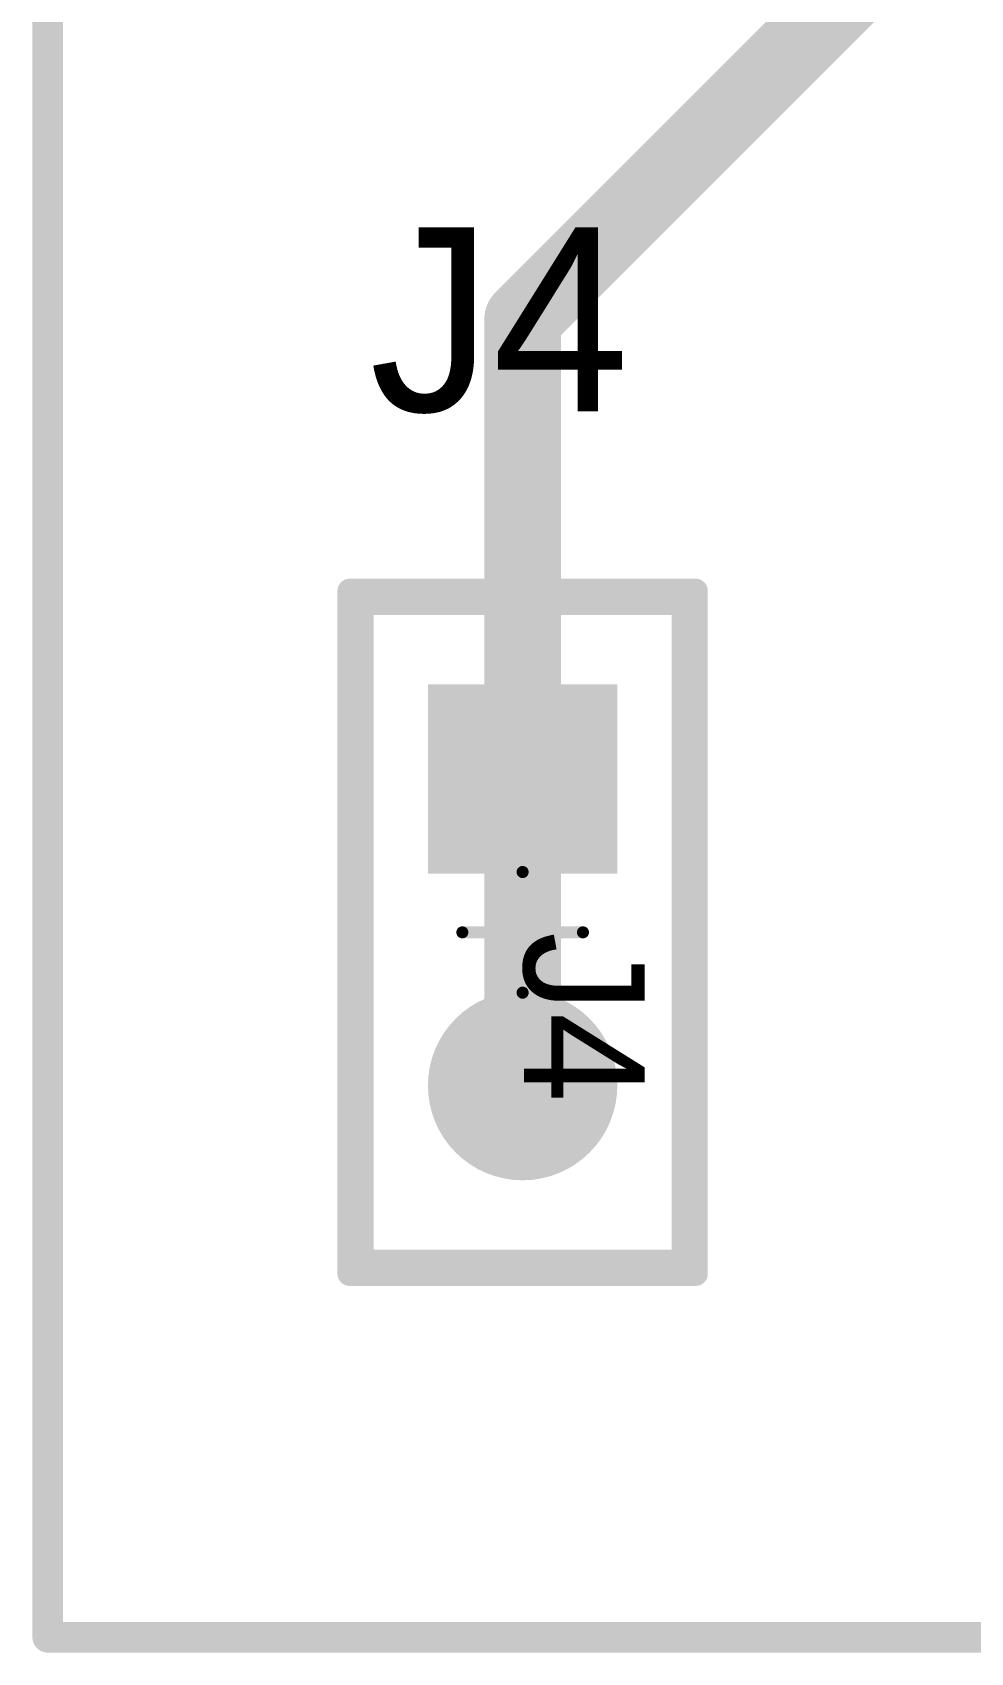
# Model space of a CAD drawing. Header units: millimetres. Extents: x 1.79 to 6.42, y 2.45 to 4.75.
# Drawn here: x 1.79 to 2.096, y 2.465 to 2.994 of the extents above; entities that cross this region are included whole.
import ezdxf

# ---------------------------------------------------------------- set-up
doc = ezdxf.new("R2010")
doc.units = ezdxf.units.MM
doc.header["$MEASUREMENT"] = 0
for name, color, linetype in [('BottomLayer', 5, 'Continuous'), ('BottomSolder', 6, 'Continuous'), ('Mechanical16', 56, 'Continuous'), ('Mechanical2', 216, 'Continuous'), ('Mechanical3', 76, 'Continuous'), ('Mechanical5', 56, 'Continuous'), ('MultiLayer', 9, 'Continuous'), ('PadHoleLayer', 156, 'Continuous'), ('TopLayer', 1, 'Continuous'), ('TopOverlay', 2, 'Continuous'), ('TopSolder', 216, 'Continuous')]:
    doc.layers.add(name, color=color, linetype=linetype)

# ---------------------------------------------------------------- blocks, each defined once
blk = doc.blocks.new('FP_TSW_102_07_G_S_MFG_36')
at = {"layer": 'BottomLayer', "const_width": 0.03091}
blk.add_lwpolyline([(0.03455, 0, 1), (0.06545, 0, 1)], format="xyb", close=True, dxfattribs=at)
at = {"layer": 'BottomLayer'}
blk.add_solid([(-0.08091, -0.03091), (-0.01909, -0.03091), (-0.08091, 0.03091), (-0.01909, 0.03091)], dxfattribs=at)
at = {"layer": 'BottomSolder', "const_width": 0.03091}
blk.add_lwpolyline([(0.03455, 0, 1), (0.06545, 0, 1)], format="xyb", close=True, dxfattribs=at)
at = {"layer": 'BottomSolder'}
blk.add_solid([(-0.08091, -0.03091), (-0.01909, -0.03091), (-0.08091, 0.03091), (-0.01909, 0.03091)], dxfattribs=at)
at = {"layer": 'Mechanical16', "const_width": 0.00394}
for points in [[(0, -0.01968), (0, 0.01969)], [(0.01968, 0), (-0.01969, 0)]]:
    blk.add_lwpolyline(points, dxfattribs=at)
at = {"layer": 'Mechanical16', "const_width": 0.00197}
for points in [[(-0.00098, 0.01969, 1), (0.00098, 0.01969, 1)], [(-0.02067, 0, 1), (-0.0187, 0, 1)], [(0.0187, 0, 1), (0.02067, 0, 1)], [(-0.00098, -0.01968, 1), (0.00098, -0.01968, 1)]]:
    blk.add_lwpolyline(points, format="xyb", close=True, dxfattribs=at)
at = {"layer": 'Mechanical2', "const_width": 0.00787}
for points in [[(0.10748, 0.05256), (-0.10748, 0.05256)], [(-0.10748, -0.05256), (-0.10748, 0.05256)], [(0.10748, -0.05256), (0.10748, 0.05256)], [(0.10748, -0.05256), (-0.10748, -0.05256)]]:
    blk.add_lwpolyline(points, dxfattribs=at)
at = {"layer": 'Mechanical2', "const_width": 0.00394}
for points in [[(-0.10945, 0.05256, 1), (-0.10551, 0.05256, 1)], [(-0.10945, 0.05256, 1), (-0.10551, 0.05256, 1)], [(0.10551, 0.05256, 1), (0.10945, 0.05256, 1)], [(0.10551, 0.05256, 1), (0.10945, 0.05256, 1)], [(-0.10945, -0.05256, 1), (-0.10551, -0.05256, 1)], [(-0.10945, -0.05256, 1), (-0.10551, -0.05256, 1)], [(0.10551, -0.05256, 1), (0.10945, -0.05256, 1)], [(0.10551, -0.05256, 1), (0.10945, -0.05256, 1)]]:
    blk.add_lwpolyline(points, format="xyb", close=True, dxfattribs=at)
at = {"layer": 'Mechanical3', "const_width": 0.00787}
for points in [[(0.11142, 0.0565), (-0.11142, 0.0565)], [(-0.11142, -0.0565), (-0.11142, 0.0565)], [(0.11142, -0.0565), (0.11142, 0.0565)], [(0.11142, -0.0565), (-0.11142, -0.0565)]]:
    blk.add_lwpolyline(points, dxfattribs=at)
at = {"layer": 'Mechanical3', "const_width": 0.00394}
for points in [[(-0.11339, 0.0565, 1), (-0.10945, 0.0565, 1)], [(-0.11339, 0.0565, 1), (-0.10945, 0.0565, 1)], [(0.10945, 0.0565, 1), (0.11339, 0.0565, 1)], [(0.10945, 0.0565, 1), (0.11339, 0.0565, 1)], [(-0.11339, -0.0565, 1), (-0.10945, -0.0565, 1)], [(-0.11339, -0.0565, 1), (-0.10945, -0.0565, 1)], [(0.10945, -0.0565, 1), (0.11339, -0.0565, 1)], [(0.10945, -0.0565, 1), (0.11339, -0.0565, 1)]]:
    blk.add_lwpolyline(points, format="xyb", close=True, dxfattribs=at)
at = {"layer": 'Mechanical5', "const_width": 0.00787}
for points in [[(0.11142, 0.0565), (-0.11142, 0.0565)], [(-0.11142, -0.0565), (-0.11142, 0.0565)], [(0.11142, -0.0565), (0.11142, 0.0565)], [(0.11142, -0.0565), (-0.11142, -0.0565)]]:
    blk.add_lwpolyline(points, dxfattribs=at)
at = {"layer": 'Mechanical5', "const_width": 0.00394}
for points in [[(-0.11339, 0.0565, 1), (-0.10945, 0.0565, 1)], [(-0.11339, 0.0565, 1), (-0.10945, 0.0565, 1)], [(0.10945, 0.0565, 1), (0.11339, 0.0565, 1)], [(0.10945, 0.0565, 1), (0.11339, 0.0565, 1)], [(-0.11339, -0.0565, 1), (-0.10945, -0.0565, 1)], [(-0.11339, -0.0565, 1), (-0.10945, -0.0565, 1)], [(0.10945, -0.0565, 1), (0.11339, -0.0565, 1)], [(0.10945, -0.0565, 1), (0.11339, -0.0565, 1)]]:
    blk.add_lwpolyline(points, format="xyb", close=True, dxfattribs=at)
at = {"layer": 'MultiLayer', "const_width": 0.03091}
blk.add_lwpolyline([(0.03455, 0, 1), (0.06545, 0, 1)], format="xyb", close=True, dxfattribs=at)
at = {"layer": 'MultiLayer'}
blk.add_solid([(-0.08091, -0.03091), (-0.01909, -0.03091), (-0.08091, 0.03091), (-0.01909, 0.03091)], dxfattribs=at)
at = {"layer": 'PadHoleLayer', "const_width": 0.02008}
for points in [[(-0.06004, 0, 1), (-0.03996, 0, 1)], [(0.03996, 0, 1), (0.06004, 0, 1)]]:
    blk.add_lwpolyline(points, format="xyb", close=True, dxfattribs=at)
at = {"layer": 'TopLayer', "const_width": 0.03091}
blk.add_lwpolyline([(0.03455, 0, 1), (0.06545, 0, 1)], format="xyb", close=True, dxfattribs=at)
at = {"layer": 'TopLayer'}
blk.add_solid([(-0.08091, -0.03091), (-0.01909, -0.03091), (-0.08091, 0.03091), (-0.01909, 0.03091)], dxfattribs=at)
at = {"layer": 'TopOverlay', "const_width": 0.00787}
for points in [[(0.10748, 0.05256), (-0.10748, 0.05256)], [(-0.10748, -0.05256), (-0.10748, 0.05256)], [(0.10748, -0.05256), (0.10748, 0.05256)], [(0.10748, -0.05256), (-0.10748, -0.05256)]]:
    blk.add_lwpolyline(points, dxfattribs=at)
at = {"layer": 'TopOverlay'}
for points, const_width in [([(-0.10945, 0.05256, 1), (-0.10551, 0.05256, 1)], 0.00394), ([(-0.10945, 0.05256, 1), (-0.10551, 0.05256, 1)], 0.00394), ([(0.10551, 0.05256, 1), (0.10945, 0.05256, 1)], 0.00394), ([(0.10551, 0.05256, 1), (0.10945, 0.05256, 1)], 0.00394), ([(-0.125, 0, 1), (-0.13484, 0, 1)], 0.00984), ([(-0.1373, 0, 1), (-0.13238, 0, 1)], 0.00492), ([(-0.12746, 0, 1), (-0.12254, 0, 1)], 0.00492), ([(-0.10945, -0.05256, 1), (-0.10551, -0.05256, 1)], 0.00394), ([(-0.10945, -0.05256, 1), (-0.10551, -0.05256, 1)], 0.00394), ([(0.10551, -0.05256, 1), (0.10945, -0.05256, 1)], 0.00394), ([(0.10551, -0.05256, 1), (0.10945, -0.05256, 1)], 0.00394)]:
    blk.add_lwpolyline(points, format="xyb", close=True, dxfattribs=dict(at, const_width=const_width))
at = {"layer": 'TopSolder', "const_width": 0.03091}
blk.add_lwpolyline([(0.03455, 0, 1), (0.06545, 0, 1)], format="xyb", close=True, dxfattribs=at)
at = {"layer": 'TopSolder'}
blk.add_solid([(-0.08091, -0.03091), (-0.01909, -0.03091), (-0.08091, 0.03091), (-0.01909, 0.03091)], dxfattribs=at)
at = {"layer": 'Mechanical5'}
blk.add_text('J4', height=0.03937, dxfattribs=at).set_placement((-0.00008, 0.00042))

msp = doc.modelspace()

# ---------------------------------------------------------------- linework, layer by layer
at = {"layer": 'BottomLayer', "const_width": 0.025}
for points in [[(1.95, 2.9), (2.1, 3.05)], [(1.95, 2.75), (1.95, 2.9)], [(1.95, 2.65), (1.95, 2.75)]]:
    msp.add_lwpolyline(points, dxfattribs=at)
at = {"layer": 'BottomLayer', "const_width": 0.0125}
for points in [[(1.94375, 2.9, 1), (1.95625, 2.9, 1)], [(1.94375, 2.9, 1), (1.95625, 2.9, 1)], [(1.94375, 2.75, 1), (1.95625, 2.75, 1)], [(1.94375, 2.75, 1), (1.95625, 2.75, 1)], [(1.94375, 2.65, 1), (1.95625, 2.65, 1)]]:
    msp.add_lwpolyline(points, format="xyb", close=True, dxfattribs=at)
at = {"layer": 'TopOverlay', "const_width": 0.01}
for points in [[(1.795, 2.47), (1.795, 4.72)], [(1.795, 2.47), (3.295, 2.47)]]:
    msp.add_lwpolyline(points, dxfattribs=at)
at = {"layer": 'TopOverlay', "const_width": 0.005}
msp.add_lwpolyline([(1.7925, 2.47, 1), (1.7975, 2.47, 1)], format="xyb", close=True, dxfattribs=at)
msp.add_lwpolyline([(1.7925, 2.47, 1), (1.7975, 2.47, 1)], format="xyb", close=True, dxfattribs=at)

# ---------------------------------------------------------------- block references
at = {"rotation": 270}
msp.add_blockref('FP_TSW_102_07_G_S_MFG_36', (1.95, 2.7), dxfattribs=at)

# ---------------------------------------------------------------- texts
at = {"layer": 'TopOverlay'}
msp.add_text('J4', height=0.06, dxfattribs=at).set_placement((1.9, 2.87))

doc.saveas('drawing.dxf')
